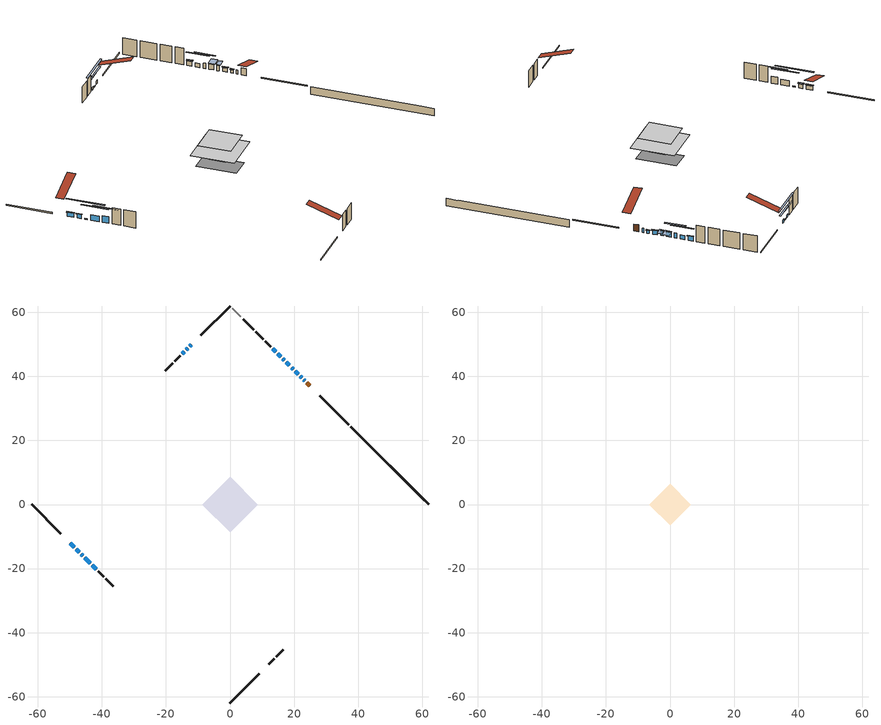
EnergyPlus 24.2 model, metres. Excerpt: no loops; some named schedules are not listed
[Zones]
conditioned space
 floor othersidecoefficients (Floor1 construction): -3.09,0 0,3.09 3.09,0 0,-3.09 z0.43
 floor adiabatic (AdiabaticFloorConstruction): -8.68,0 0,8.68 8.68,0 0,-8.68 z2.87
 floor foundation (Slab1 construction): -6.07,1.89 -1.89,6.07 6.07,-1.89 1.89,-6.07 z-1.86
 wall outside (RimJoist1 construction): 0,-61.96 9.1,-52.87 / -61.96,0 -52.87,-9.1 / 0,61.96 -9.1,52.87 / 37.04,24.92 27.94,34.02 z0.43:0.73
 wall outside (AdiabaticWallConstruction 1): 24.97,37 24,37.96 z0.43:2.46
 wall outside (AdiabaticWallConstruction): 23.34,38.62 23.05,38.92 z0.43:1.65; 22.39,39.57 21.92,40.04 z0.43:1.29; 21.27,40.7 20.33,41.63 / -49.89,-12.08 -48.61,-13.35 / -47.96,-14.01 -47.13,-14.83 / 15.88,46.09 14.94,47.02 z0.43:1.6; -12.07,49.89 -12.54,49.42 z0.43:1.4; -13.2,48.76 -13.7,48.26 / -46.47,-15.49 -45.97,-15.99 z0.43:0.69; 19.68,42.29 19.23,42.74 / 16.98,44.98 16.53,45.43 z0.43:1.96; 18.57,43.39 17.64,44.33 z0.43:1.95; -14.36,47.61 -14.88,47.08 z0.43:1.22; -45.31,-16.65 -43.63,-18.34 z0.43:2.11; -42.97,-18.99 -41.71,-20.25 z0.43:2.41; 14.28,47.68 13.31,48.65 z0.43:1.75
 wall outside (Wall1 construction): 12.08,-49.89 13.75,-48.22 / -41.06,-20.91 -39.39,-22.58 / -15.54,46.43 -17.21,44.76 / 12.66,49.31 10.99,50.98 z0.43:5.31
 wall outside (Wall2 construction): 14.4,-47.56 16.7,-45.26 / -38.73,-23.23 -36.43,-25.53 / -17.86,44.1 -20.16,41.8 / 10.33,51.63 8.03,53.93 z0.43:5.31
 wall foundation (FoundationWall1 construction): 37.7,24.27,-1.86 37.7,24.27,0.43 59.54,2.43,0.43 59.54,2.43,0.33 61.96,0,0.33 61.96,0,-1.86
 wall othersidecoefficients (Wall3 construction): 7.38,54.59 4.08,57.88 z0.43:5.31
 wall adiabatic (Wall4 construction): 3.43,58.54 0.66,61.31 z0.43:5.31
 window (WindowConstruction 13): 23.34,38.62 23.05,38.92 z0.43:1.65
 window (WindowConstruction 8): 22.39,39.57 21.92,40.04 z0.43:1.29
 window (WindowConstruction 9): 21.27,40.7 20.33,41.63 z0.43:1.6
 window (WindowConstruction 10): -49.89,-12.08 -48.61,-13.35 z0.43:1.6
 window (WindowConstruction 11): -47.95,-14.01 -47.13,-14.83 z0.43:1.6
 window (WindowConstruction 12): -12.08,49.89 -12.54,49.42 z0.43:1.4
 window (WindowConstruction 14): -13.2,48.76 -13.7,48.26 z0.43:0.68
 window (WindowConstruction 15): -46.47,-15.49 -45.97,-15.99 z0.43:0.68
 window (WindowConstruction): 19.68,42.29 19.23,42.74 z0.43:1.95
 window (WindowConstruction 1): 18.57,43.39 17.64,44.33 z0.43:1.95
 window (WindowConstruction 2): -14.36,47.6 -14.88,47.08 z0.43:1.22
 window (WindowConstruction 3): -45.31,-16.65 -43.63,-18.34 z0.43:2.11
 window (WindowConstruction 4): -42.97,-18.99 -41.71,-20.25 z0.43:2.41
 window (WindowConstruction 5): 16.98,44.98 16.53,45.43 z0.43:1.95
 window (WindowConstruction 6): 15.87,46.09 14.94,47.02 z0.43:1.6
 window (WindowConstruction 7): 14.28,47.68 13.31,48.65 z0.43:1.75
 door (Door): 24.96,37 24,37.96 z0.43:2.46
 ceiling adiabatic (AdiabaticFloorConstruction): 0,-8.68 8.68,0 0,8.68 -8.68,0 z2.87
attic - vented
 floor to conditioned space (Floor2 construction Reversed): -6.49,0 0,6.49 6.49,0 0,-6.49 z5.31
 roof outside (Roof1 construction): 11.42,-50.54,5.31 5.1,-44.23,8.29 3.44,-45.89,8.29 9.75,-52.21,5.31; -50.54,-11.42,5.31 -44.23,-5.1,8.29 -45.89,-3.44,8.29 -52.21,-9.75,5.31; -11.42,50.54,5.31 -5.1,44.23,8.29 -3.44,45.89,8.29 -9.75,52.21,5.31; 25.62,36.34,5.31 19.3,30.02,8.29 20.97,28.36,8.29 27.29,34.68,5.31
shading: 21.78,40.18 22.53,39.43 22.82,39.72 22.07,40.47 z1.49; 20.19,41.77 21.41,40.56 21.7,40.85 20.48,42.06 z1.8; -48.47,-13.49 -50.03,-11.93 -50.32,-12.22 -48.76,-13.78 z1.8; -46.99,-14.98 -48.1,-13.87 -48.39,-14.16 -47.28,-15.27 z1.8; -14.41,47.55 -10.21,51.75 -10.5,52.04 -14.7,47.84 z4.04; -17.29,44.67 -9.61,52.36 -9.9,52.65 -17.59,44.96 z5.76; -42.38,-19.58 -50.06,-11.9 -50.36,-12.19 -42.67,-19.88 z5.76; 19.06,42.91 19.85,42.12 21.35,43.62 20.56,44.41 z2.19; 17.47,44.5 18.74,43.22 20.47,44.95 19.19,46.22 z2.19; -16.75,45.22 -12.49,49.47 -12.78,49.76 -17.04,45.51 z3.86; -41.76,-20.2 -47.18,-14.78 -47.47,-15.07 -42.05,-20.49 z4.75; -39.85,-22.12 -44.84,-17.13 -45.13,-17.42 -40.14,-22.41 z5.05; 14.67,47.3 18.85,43.12 19.14,43.41 14.96,47.59 z4.59; 13.07,48.89 17.74,44.22 18.03,44.51 13.36,49.18 z4.24; 13.17,48.79 14.42,47.54 14.72,47.83 13.46,49.08 z1.95
[Building]
Building 1: Terrain=Suburbs
[Site:Location]
Toronto City Centre_ON: Latitude {deg}=43.63; Longitude {deg}=-79.39; Time Zone {hr}=-5; Elevation {m}=77; Keep Site Location Information=Yes
[Site:GroundTemperature:Shallow]
5.01852, 3.26908, 3.12898, 3.95918, 7.29196, 10.6092, 13.4851, 15.3069, 15.4617, 13.9799, 11.1774, 7.9619
[Site:WaterMainsTemperature]
Calculation Method=Schedule; Temperature Schedule=mains temperature schedule
[Material] Roughness=Rough; Thermal Absorptance=0.9
Name | Thickness {m} | Conductivity {W/m-K} | Density {kg/m3} | Specific Heat {J/kg-K} | Solar Absorptance | Visible Absorptance
asphalt or fiberglass shingles | 0.00635 | 0.162714 | 1121.4 | 1465.45 | 0.4 | 0.4
ceiling loosefill ins | 0.0846667 | 0.0480833 | 16.02 | 1046.75 | 0.7 | 0.7
ceiling stud and cavity | 0.1397 | 0.115316 | 65.682 | 1177.47 | 0.7 | 0.7
concrete 4.0 in. | 0.1016 | 1.803125 | 2242.8 | 837.4 | 0.7 | 0.7
concrete 8.0 in. | 0.2032 | 1.803125 | 2242.8 | 837.4 | 0.7 | 0.7
door material | 0.04445 | 0.053851 | 512.64 | 1214.23 | 0.7 | 0.7
exterior vertical ins | 0.00267518 | 0.029427 | 32.04 | 1214.23 | 0.7 | 0.7
floor covering | 0.0127 | 0.0433444 | 54.468 | 1339.84 | 0.6 | 0.6
floor rigid ins; wall rigid ins 2 | 0.512978 | 0.029427 | 32.04 | 1214.23 | 0.7 | 0.7
floor stud and cavity | 0.1397 | 0.980724 | 92.3553 | 1139.71 | 0.7 | 0.7
floor stud and cavity 1 | 0.1397 | 1.75129 | 37.0049 | 1207.88 | 0.7 | 0.7
furniture material conditioned space 1 | 0.1524 | 0.115458 | 640.8 | 1214.23 | 0.6 | 0.6
gypsum board | 0.0127 | 0.160291 | 801 | 837.4 | 0.6 | 0.6
gypsum board 1 | 0.0127 | 0.160291 | 801 | 837.4 | 0.7 | 0.7
osb sheathing 0.5 in. | 0.0127 | 0.115458 | 512.64 | 1214.23 | 0.7 | 0.7
osb sheathing 0.75 in. | 0.01905 | 0.115458 | 512.64 | 1214.23 | 0.7 | 0.7
osb sheathing 2.0 in. | 0.0508 | 0.115458 | 512.64 | 1214.23 | 0.7 | 0.7
rim joist rigid ins; wall rigid ins | 0.051816 | 0.029427 | 32.04 | 1214.23 | 0.7 | 0.7
rim joist stud and cavity | 0.0508 | 0.308293 | 125.044 | 1163.47 | 0.6 | 0.6
wall rigid ins 1 | 0.051816 | 0.029427 | 32.04 | 1214.23 | 0.4 | 0.4
wall stud and cavity | 0.1397 | 0.167736 | 139.0536 | 1170.24 | 0.7 | 0.7
wall stud and cavity 1 | 0.1397 | 0.156179 | 139.0536 | 1170.24 | 0.7 | 0.7
wall stud and cavity 2 | 0.1397 | 0.246746 | 139.0536 | 1170.24 | 0.7 | 0.7
wall stud and cavity 3 | 0.1397 | 0.132111 | 139.0536 | 1170.24 | 0.7 | 0.7
wall stud and cavity 4 | 0.0889 | 0.380278 | 52.3479 | 1209.89 | 0.7 | 0.7
wall stud and cavity 5 | 0.0889 | 0.391764 | 83.0341 | 1211.67 | 0.7 | 0.7
wood siding | 0.0254 | 0.102417 | 544.68 | 1172.36 | 0.4 | 0.4
wood siding 1; wood siding 2; wood siding 3 | 0.0254 | 0.102417 | 544.68 | 1172.36 | 0.7 | 0.7
[WindowMaterial:SimpleGlazingSystem]
Name | U-Factor {W/m2-K} | Solar Heat Gain Coefficient
WindowMaterial | 2.76916 | 0.63
WindowMaterial 1 | 2.78903 | 0.62
WindowMaterial 10 | 2.78279 | 0.56
WindowMaterial 11 | 2.77143 | 0.52
WindowMaterial 12 | 2.986628 | 0.6
WindowMaterial 13 | 3.05987 | 0.26
WindowMaterial 2 | 2.765186 | 0.46
WindowMaterial 3 | 2.7913 | 0.7
WindowMaterial 4 | 2.909975 | 0.6
WindowMaterial 5 | 2.76632 | 0.62
WindowMaterial 6 | 2.78847 | 0.62
WindowMaterial 7 | 2.76008 | 0.61
WindowMaterial 8 | 2.78619 | 0.6
WindowMaterial 9 | 2.78847 | 0.6
[Construction]
AdiabaticFloorConstruction: floor stud and cavity 1, floor rigid ins, osb sheathing 0.75 in., floor covering
AdiabaticWallConstruction: wood siding 2, wall rigid ins 2, wall stud and cavity 4, gypsum board
AdiabaticWallConstruction 1: wood siding 3, wall rigid ins 2, wall stud and cavity 4, gypsum board
Door: door material
Floor1 construction: floor stud and cavity, osb sheathing 0.75 in., floor covering
Floor2 construction Reversed: gypsum board, ceiling stud and cavity, ceiling loosefill ins
FoundationWall1 construction: concrete 8.0 in., gypsum board 1
furniture construction conditioned space 1: furniture material conditioned space 1
PartitionWallConstruction: gypsum board, wall stud and cavity 5, gypsum board
RimJoist1 construction: wood siding 1, rim joist rigid ins, osb sheathing 2.0 in., rim joist stud and cavity
Roof1 construction: asphalt or fiberglass shingles
Slab1 construction: concrete 4.0 in.
Wall1 construction: wood siding, wall rigid ins, osb sheathing 0.5 in., wall stud and cavity, gypsum board
Wall2 construction: wood siding, wall rigid ins, osb sheathing 0.5 in., wall stud and cavity 1, gypsum board
Wall3 construction: wall rigid ins 1, osb sheathing 0.5 in., wall stud and cavity 2, gypsum board
Wall4 construction: wall rigid ins 1, osb sheathing 0.5 in., wall stud and cavity 3, gypsum board
WindowConstruction; WindowConstruction 5: WindowMaterial
WindowConstruction 1: WindowMaterial 1
WindowConstruction 10: WindowMaterial 9
WindowConstruction 11: WindowMaterial 10
WindowConstruction 12: WindowMaterial 11
WindowConstruction 13: WindowMaterial 12
WindowConstruction 14; WindowConstruction 15: WindowMaterial 13
WindowConstruction 2: WindowMaterial 2
WindowConstruction 3: WindowMaterial 3
WindowConstruction 4: WindowMaterial 4
WindowConstruction 6: WindowMaterial 5
WindowConstruction 7: WindowMaterial 6
WindowConstruction 8: WindowMaterial 7
WindowConstruction 9: WindowMaterial 8
[Zone] Multiplier=1; Part of Total Floor Area=Yes
Name | Volume {m3}
attic - vented | 40.6991
conditioned space | 549.6
[Space]
Name | Zone | Volume {m3}
attic - vented 1 | attic - vented | 40.6991
conditioned space 1 | conditioned space | 549.6
[ZoneInfiltration:EffectiveLeakageArea]
infil attic - vented 1: Zone or Space=attic - vented 1; Schedule=Always On Discrete; Effective Air Leakage Area {cm2}=3544; Stack Coefficient=0.000207129; Wind Coefficient=9.72391e-06
[ZoneMixing]
whole house fan mix: Zone or Space=attic - vented; Schedule=Always On Continuous; Design Flow Rate Calculation Method=Flow/Zone; Design Flow Rate {m3/s}=0; Source Zone or Space=conditioned space
[SurfaceProperty:OtherSideCoefficients]
other non-freezing space: Combined Convective/Radiative Film Coefficient {W/m2-K}=8.35; Constant Temperature Coefficient=1; External Dry-Bulb Temperature Coefficient=0; Ground Temperature Coefficient=0; Wind Speed Coefficient=0; Zone Air Temperature Coefficient=0; Constant Temperature Schedule=other non-freezing space; Previous Other Side Temperature Coefficient=0
[SurfaceProperty:ExposedFoundationPerimeter]
Slab1: Exposed Perimeter Calculation Method=TotalExposedPerimeter; Total Exposed Perimeter {m}=34.317
[InternalMass] Zone or ZoneList=conditioned space; Space or SpaceList=conditioned space 1
Name | Construction | Surface Area {m2}
furniture mass conditioned space 1 | furniture construction conditioned space 1 | 94.4321
partition wall mass | PartitionWallConstruction | 236.08
[Lights]
interior lighting: Zone or ZoneList or Space or SpaceList=conditioned space 1; Schedule=interior lighting schedule; Design Level Calculation Method=LightingLevel; Lighting Level {W}=343.2; Return Air Fraction=0; Fraction Radiant=0.6; Fraction Visible=0.2; Fraction Replaceable=1
[People]
occupants: Zone or ZoneList or Space or SpaceList=conditioned space 1; Number of People Schedule=occupants schedule; Number of People Calculation Method=People; Number of People=3; Fraction Radiant=0.314171; Sensible Heat Fraction=0.56303; Activity Level Schedule=occupants activity schedule; Carbon Dioxide Generation Rate {m3/s-W}=0; Enable ASHRAE 55 Comfort Warnings=No; Mean Radiant Temperature Calculation Type=EnclosureAveraged
[ElectricEquipment] Zone or ZoneList or Space or SpaceList=conditioned space 1; Design Level Calculation Method=EquipmentLevel
Name | Schedule | Design Level {W} | Fraction Latent | Fraction Radiant | Fraction Lost
clothes dryer | clothes dryer schedule | 140.772 | 0.015 | 0.081 | 0.85
clothes washer | clothes washer schedule | 32.1985 | 0.03 | 0.162 | 0.7
cooking range | cooking range schedule | 208.969 | 0.08 | 0.432 | 0.2
dishwasher | dishwasher schedule | 66.8632 | 0.3 | 0.18 | 0.4
fridge | fridge schedule | 72.9452 | 0 | 0.6 | 0
mech vent bath fan 0 | mech vent bath fan 0 schedule | 50.2 | 0 | 0 | 1
mech vent bath fan 1 | mech vent bath fan 1 schedule | 50.2 | 0 | 0 | 1
mech vent bath fan 2 | mech vent bath fan 2 schedule | 50.2 | 0 | 0 | 1
mech vent house fan | mech vent house fan schedule | 0 | 0 | 0 | 1
mech vent house fan cfis | mech vent house fan cfis schedule | 0 | 0 | 0 | 0
mech vent range fan 0 | mech vent range fan 0 schedule | 57 | 0 | 0 | 1
misc plug loads | misc plug loads schedule | 494.7 | 0.045 | 0.513 | 0.1
whole house fan | Always On Discrete | 0 | 0 | 0 | 1
[OtherEquipment] Zone or ZoneList or Space or SpaceList=conditioned space 1; Design Level Calculation Method=EquipmentLevel
Name | Fuel Type | Schedule | Design Level {W} | Fraction Latent | Fraction Radiant | Fraction Lost
clothes dryer 1 | Electricity | clothes dryer schedule | 0 | 0.015 | 0.081 | 0.85
cooking range 1 | Electricity | cooking range schedule | 0 | 0.08 | 0.432 | 0.2
general water use latent | None | general water use schedule | 59.3978 | 1 | 0 | 0
general water use sensible | None | general water use schedule | -58.539 | 0 | 0.6 | 0
mech vent house fan latent load | None | Always On Discrete | 0 | 1 | 0 | 0
mech vent house fan sensible load | None | Always On Discrete | 0 | 0 | 0 | 0
water heater energy adjustment1 | NaturalGas | Always On Discrete | 0.01 | 0 | 0 | 1
[ZoneInfiltration:DesignFlowRate] Zone or ZoneList or Space or SpaceList=conditioned space 1; Schedule=Always On Discrete; Design Flow Rate Calculation Method=Flow/Zone; Design Flow Rate {m3/s}=0
infil flow; natural vent flow; whole house fan flow
[Foundation:Kiva]
Foundation Kiva 1: Initial Indoor Air Temperature {C}=18; Wall Height Above Grade {m}=0.429981; Wall Depth Below Slab {m}=0.2032; Custom Block Material Name 1=exterior vertical ins; Custom Block Depth 1 {m}=2.28999; Custom Block X Position 1 {m}=0.2159; Custom Block Z Position 1 {m}=0
[Foundation:Kiva:Settings]
Soil Conductivity {W/m-K}=0.849921; Soil Density {kg/m3}=1842.3; Soil Specific Heat {J/kg-K}=418.7; Ground Solar Absorptivity=0.9; Ground Thermal Absorptivity=0.9; Ground Surface Roughness {m}=0.03; Far-Field Width {m}=40; Deep-Ground Boundary Condition=ZeroFlux; Deep-Ground Depth {m}=40; Minimum Cell Dimension {m}=0.2; Maximum Cell Growth Coefficient=3; Simulation Timestep=Timestep
[Exterior:Lights]
exterior lighting: Schedule=exterior lighting schedule; Design Level {W}=75.6
[Schedule:Constant]
Name | Hourly Value
Always On Continuous; mech vent house fan schedule; mech vent house fan cfis schedule; Always On Discrete | 1
other non-freezing space; fridge schedule | 0
occupants activity schedule | 117.228
[Schedule:Week:Daily]
interior lighting schedule Week Rule - Jan1-Jan27: interior lighting schedule day, interior lighting schedule day, interior lighting schedule day, interior lighting schedule day, interior lighting schedule day, interior lighting schedule day, interior lighting schedule day, interior lighting schedule default day, interior lighting schedule default day, interior lighting schedule default day, interior lighting schedule default day, interior lighting schedule default day
interior lighting schedule Week Rule - Jan28-Feb3: interior lighting schedule day, interior lighting schedule day, interior lighting schedule day, interior lighting schedule day, interior lighting schedule day 1, interior lighting schedule day 1, interior lighting schedule day 1, interior lighting schedule default day, interior lighting schedule default day, interior lighting schedule default day, interior lighting schedule default day, interior lighting schedule default day
interior lighting schedule Week Rule - Feb4-Feb24: interior lighting schedule day 1, interior lighting schedule day 1, interior lighting schedule day 1, interior lighting schedule day 1, interior lighting schedule day 1, interior lighting schedule day 1, interior lighting schedule day 1, interior lighting schedule default day, interior lighting schedule default day, interior lighting schedule default day, interior lighting schedule default day, interior lighting schedule default day
interior lighting schedule Week Rule - Feb25-Mar3: interior lighting schedule day 1, interior lighting schedule day 1, interior lighting schedule day 1, interior lighting schedule day 1, interior lighting schedule day 2, interior lighting schedule day 2, interior lighting schedule day 2, interior lighting schedule default day, interior lighting schedule default day, interior lighting schedule default day, interior lighting schedule default day, interior lighting schedule default day
interior lighting schedule Week Rule - Mar4-Mar31: interior lighting schedule day 2, interior lighting schedule day 2, interior lighting schedule day 2, interior lighting schedule day 2, interior lighting schedule day 2, interior lighting schedule day 2, interior lighting schedule day 2, interior lighting schedule default day, interior lighting schedule default day, interior lighting schedule default day, interior lighting schedule default day, interior lighting schedule default day
interior lighting schedule Week Rule - Apr1-Apr28: interior lighting schedule day 3, interior lighting schedule day 3, interior lighting schedule day 3, interior lighting schedule day 3, interior lighting schedule day 3, interior lighting schedule day 3, interior lighting schedule day 3, interior lighting schedule default day, interior lighting schedule default day, interior lighting schedule default day, interior lighting schedule default day, interior lighting schedule default day
interior lighting schedule Week Rule - Apr29-May5: interior lighting schedule day 3, interior lighting schedule day 3, interior lighting schedule day 4, interior lighting schedule day 4, interior lighting schedule day 4, interior lighting schedule day 4, interior lighting schedule day 4, interior lighting schedule default day, interior lighting schedule default day, interior lighting schedule default day, interior lighting schedule default day, interior lighting schedule default day
interior lighting schedule Week Rule - May6-May26: interior lighting schedule day 4, interior lighting schedule day 4, interior lighting schedule day 4, interior lighting schedule day 4, interior lighting schedule day 4, interior lighting schedule day 4, interior lighting schedule day 4, interior lighting schedule default day, interior lighting schedule default day, interior lighting schedule default day, interior lighting schedule default day, interior lighting schedule default day
interior lighting schedule Week Rule - May27-Jun2: interior lighting schedule day 4, interior lighting schedule day 4, interior lighting schedule day 4, interior lighting schedule day 4, interior lighting schedule day 4, interior lighting schedule day 5, interior lighting schedule day 5, interior lighting schedule default day, interior lighting schedule default day, interior lighting schedule default day, interior lighting schedule default day, interior lighting schedule default day
interior lighting schedule Week Rule - Jun3-Jun30: interior lighting schedule day 5, interior lighting schedule day 5, interior lighting schedule day 5, interior lighting schedule day 5, interior lighting schedule day 5, interior lighting schedule day 5, interior lighting schedule day 5, interior lighting schedule default day, interior lighting schedule default day, interior lighting schedule default day, interior lighting schedule default day, interior lighting schedule default day
interior lighting schedule Week Rule - Jul1-Jul28: interior lighting schedule day 6, interior lighting schedule day 6, interior lighting schedule day 6, interior lighting schedule day 6, interior lighting schedule day 6, interior lighting schedule day 6, interior lighting schedule day 6, interior lighting schedule default day, interior lighting schedule default day, interior lighting schedule default day, interior lighting schedule default day, interior lighting schedule default day
interior lighting schedule Week Rule - Jul29-Aug4: interior lighting schedule day 6, interior lighting schedule day 6, interior lighting schedule day 6, interior lighting schedule day 7, interior lighting schedule day 7, interior lighting schedule day 7, interior lighting schedule day 7, interior lighting schedule default day, interior lighting schedule default day, interior lighting schedule default day, interior lighting schedule default day, interior lighting schedule default day
interior lighting schedule Week Rule - Aug5-Aug25: interior lighting schedule day 7, interior lighting schedule day 7, interior lighting schedule day 7, interior lighting schedule day 7, interior lighting schedule day 7, interior lighting schedule day 7, interior lighting schedule day 7, interior lighting schedule default day, interior lighting schedule default day, interior lighting schedule default day, interior lighting schedule default day, interior lighting schedule default day
interior lighting schedule Week Rule - Aug26-Sep1: interior lighting schedule day 7, interior lighting schedule day 7, interior lighting schedule day 7, interior lighting schedule day 7, interior lighting schedule day 7, interior lighting schedule day 7, interior lighting schedule day 8, interior lighting schedule default day, interior lighting schedule default day, interior lighting schedule default day, interior lighting schedule default day, interior lighting schedule default day
interior lighting schedule Week Rule - Sep2-Sep29: interior lighting schedule day 8, interior lighting schedule day 8, interior lighting schedule day 8, interior lighting schedule day 8, interior lighting schedule day 8, interior lighting schedule day 8, interior lighting schedule day 8, interior lighting schedule default day, interior lighting schedule default day, interior lighting schedule default day, interior lighting schedule default day, interior lighting schedule default day
interior lighting schedule Week Rule - Sep30-Oct6: interior lighting schedule day 8, interior lighting schedule day 9, interior lighting schedule day 9, interior lighting schedule day 9, interior lighting schedule day 9, interior lighting schedule day 9, interior lighting schedule day 9, interior lighting schedule default day, interior lighting schedule default day, interior lighting schedule default day, interior lighting schedule default day, interior lighting schedule default day
interior lighting schedule Week Rule - Oct7-Oct27: interior lighting schedule day 9, interior lighting schedule day 9, interior lighting schedule day 9, interior lighting schedule day 9, interior lighting schedule day 9, interior lighting schedule day 9, interior lighting schedule day 9, interior lighting schedule default day, interior lighting schedule default day, interior lighting schedule default day, interior lighting schedule default day, interior lighting schedule default day
interior lighting schedule Week Rule - Oct28-Nov3: interior lighting schedule day 9, interior lighting schedule day 9, interior lighting schedule day 9, interior lighting schedule day 9, interior lighting schedule day 10, interior lighting schedule day 10, interior lighting schedule day 10, interior lighting schedule default day, interior lighting schedule default day, interior lighting schedule default day, interior lighting schedule default day, interior lighting schedule default day
interior lighting schedule Week Rule - Nov4-Nov24: interior lighting schedule day 10, interior lighting schedule day 10, interior lighting schedule day 10, interior lighting schedule day 10, interior lighting schedule day 10, interior lighting schedule day 10, interior lighting schedule day 10, interior lighting schedule default day, interior lighting schedule default day, interior lighting schedule default day, interior lighting schedule default day, interior lighting schedule default day
interior lighting schedule Week Rule - Nov25-Dec1: interior lighting schedule day 10, interior lighting schedule day 10, interior lighting schedule day 10, interior lighting schedule day 10, interior lighting schedule day 10, interior lighting schedule day 10, interior lighting schedule day 11, interior lighting schedule default day, interior lighting schedule default day, interior lighting schedule default day, interior lighting schedule default day, interior lighting schedule default day
interior lighting schedule Week Rule - Dec2-Dec31: interior lighting schedule day 11, interior lighting schedule day 11, interior lighting schedule day 11, interior lighting schedule day 11, interior lighting schedule day 11, interior lighting schedule day 11, interior lighting schedule day 11, interior lighting schedule default day, interior lighting schedule default day, interior lighting schedule default day, interior lighting schedule default day, interior lighting schedule default day
occupants schedule Week Rule - Jan1-Dec31: occupants schedule day, occupants schedule day, occupants schedule day, occupants schedule day, occupants schedule day, occupants schedule day, occupants schedule day, occupants schedule default day, occupants schedule default day, occupants schedule default day, occupants schedule default day, occupants schedule default day
clothes dryer schedule Week Rule - Jan1-Dec31: clothes dryer schedule day, clothes dryer schedule day, clothes dryer schedule day, clothes dryer schedule day, clothes dryer schedule day, clothes dryer schedule day, clothes dryer schedule day, clothes dryer schedule default day, clothes dryer schedule default day, clothes dryer schedule default day, clothes dryer schedule default day, clothes dryer schedule default day
clothes washer schedule Week Rule - Jan1-Dec31: clothes washer schedule day, clothes washer schedule day, clothes washer schedule day, clothes washer schedule day, clothes washer schedule day, clothes washer schedule day, clothes washer schedule day, clothes washer schedule default day, clothes washer schedule default day, clothes washer schedule default day, clothes washer schedule default day, clothes washer schedule default day
cooking range schedule Week Rule - Jan1-Dec31: cooking range schedule day, cooking range schedule day, cooking range schedule day, cooking range schedule day, cooking range schedule day, cooking range schedule day, cooking range schedule day, cooking range schedule default day, cooking range schedule default day, cooking range schedule default day, cooking range schedule default day, cooking range schedule default day
dishwasher schedule Week Rule - Jan1-Dec31: dishwasher schedule day, dishwasher schedule day, dishwasher schedule day, dishwasher schedule day, dishwasher schedule day, dishwasher schedule day, dishwasher schedule day, dishwasher schedule default day, dishwasher schedule default day, dishwasher schedule default day, dishwasher schedule default day, dishwasher schedule default day
mech vent bath fan 0 schedule Week Rule - Jan1-Dec31: mech vent bath fan 0 schedule day, mech vent bath fan 0 schedule day, mech vent bath fan 0 schedule day, mech vent bath fan 0 schedule day, mech vent bath fan 0 schedule day, mech vent bath fan 0 schedule day, mech vent bath fan 0 schedule day, mech vent bath fan 0 schedule default day, mech vent bath fan 0 schedule default day, mech vent bath fan 0 schedule default day, mech vent bath fan 0 schedule default day, mech vent bath fan 0 schedule default day
mech vent bath fan 1 schedule Week Rule - Jan1-Dec31: mech vent bath fan 1 schedule day, mech vent bath fan 1 schedule day, mech vent bath fan 1 schedule day, mech vent bath fan 1 schedule day, mech vent bath fan 1 schedule day, mech vent bath fan 1 schedule day, mech vent bath fan 1 schedule day, mech vent bath fan 1 schedule default day, mech vent bath fan 1 schedule default day, mech vent bath fan 1 schedule default day, mech vent bath fan 1 schedule default day, mech vent bath fan 1 schedule default day
mech vent bath fan 2 schedule Week Rule - Jan1-Dec31: mech vent bath fan 2 schedule day, mech vent bath fan 2 schedule day, mech vent bath fan 2 schedule day, mech vent bath fan 2 schedule day, mech vent bath fan 2 schedule day, mech vent bath fan 2 schedule day, mech vent bath fan 2 schedule day, mech vent bath fan 2 schedule default day, mech vent bath fan 2 schedule default day, mech vent bath fan 2 schedule default day, mech vent bath fan 2 schedule default day, mech vent bath fan 2 schedule default day
mech vent range fan 0 schedule Week Rule - Jan1-Dec31: mech vent range fan 0 schedule day, mech vent range fan 0 schedule day, mech vent range fan 0 schedule day, mech vent range fan 0 schedule day, mech vent range fan 0 schedule day, mech vent range fan 0 schedule day, mech vent range fan 0 schedule day, mech vent range fan 0 schedule default day, mech vent range fan 0 schedule default day, mech vent range fan 0 schedule default day, mech vent range fan 0 schedule default day, mech vent range fan 0 schedule default day
misc plug loads schedule Week Rule - Jan1-Dec31: misc plug loads schedule day, misc plug loads schedule day, misc plug loads schedule day, misc plug loads schedule day, misc plug loads schedule day, misc plug loads schedule day, misc plug loads schedule day, misc plug loads schedule default day, misc plug loads schedule default day, misc plug loads schedule default day, misc plug loads schedule default day, misc plug loads schedule default day
general water use schedule Week Rule - Jan1-Dec31: general water use schedule day, general water use schedule day, general water use schedule day, general water use schedule day, general water use schedule day, general water use schedule day, general water use schedule day, general water use schedule default day, general water use schedule default day, general water use schedule default day, general water use schedule default day, general water use schedule default day
exterior lighting schedule Week Rule - Jan1-Jan27: exterior lighting schedule day, exterior lighting schedule day, exterior lighting schedule day, exterior lighting schedule day, exterior lighting schedule day, exterior lighting schedule day, exterior lighting schedule day, exterior lighting schedule default day, exterior lighting schedule default day, exterior lighting schedule default day, exterior lighting schedule default day, exterior lighting schedule default day
exterior lighting schedule Week Rule - Jan28-Feb3: exterior lighting schedule day, exterior lighting schedule day, exterior lighting schedule day, exterior lighting schedule day, exterior lighting schedule day 1, exterior lighting schedule day 1, exterior lighting schedule day 1, exterior lighting schedule default day, exterior lighting schedule default day, exterior lighting schedule default day, exterior lighting schedule default day, exterior lighting schedule default day
exterior lighting schedule Week Rule - Feb4-Feb24: exterior lighting schedule day 1, exterior lighting schedule day 1, exterior lighting schedule day 1, exterior lighting schedule day 1, exterior lighting schedule day 1, exterior lighting schedule day 1, exterior lighting schedule day 1, exterior lighting schedule default day, exterior lighting schedule default day, exterior lighting schedule default day, exterior lighting schedule default day, exterior lighting schedule default day
exterior lighting schedule Week Rule - Feb25-Mar3: exterior lighting schedule day 1, exterior lighting schedule day 1, exterior lighting schedule day 1, exterior lighting schedule day 1, exterior lighting schedule day 2, exterior lighting schedule day 2, exterior lighting schedule day 2, exterior lighting schedule default day, exterior lighting schedule default day, exterior lighting schedule default day, exterior lighting schedule default day, exterior lighting schedule default day
exterior lighting schedule Week Rule - Mar4-Mar31: exterior lighting schedule day 2, exterior lighting schedule day 2, exterior lighting schedule day 2, exterior lighting schedule day 2, exterior lighting schedule day 2, exterior lighting schedule day 2, exterior lighting schedule day 2, exterior lighting schedule default day, exterior lighting schedule default day, exterior lighting schedule default day, exterior lighting schedule default day, exterior lighting schedule default day
exterior lighting schedule Week Rule - Apr1-Apr28: exterior lighting schedule day 3, exterior lighting schedule day 3, exterior lighting schedule day 3, exterior lighting schedule day 3, exterior lighting schedule day 3, exterior lighting schedule day 3, exterior lighting schedule day 3, exterior lighting schedule default day, exterior lighting schedule default day, exterior lighting schedule default day, exterior lighting schedule default day, exterior lighting schedule default day
exterior lighting schedule Week Rule - Apr29-May5: exterior lighting schedule day 3, exterior lighting schedule day 3, exterior lighting schedule day 4, exterior lighting schedule day 4, exterior lighting schedule day 4, exterior lighting schedule day 4, exterior lighting schedule day 4, exterior lighting schedule default day, exterior lighting schedule default day, exterior lighting schedule default day, exterior lighting schedule default day, exterior lighting schedule default day
exterior lighting schedule Week Rule - May6-May26: exterior lighting schedule day 4, exterior lighting schedule day 4, exterior lighting schedule day 4, exterior lighting schedule day 4, exterior lighting schedule day 4, exterior lighting schedule day 4, exterior lighting schedule day 4, exterior lighting schedule default day, exterior lighting schedule default day, exterior lighting schedule default day, exterior lighting schedule default day, exterior lighting schedule default day
[Schedule:Year]
interior lighting schedule: interior lighting schedule Week Rule - Jan1-Jan27, 1, 1, 1, 27, interior lighting schedule Week Rule - Jan28-Feb3, 1, 28, 2, 3, interior lighting schedule Week Rule - Feb4-Feb24, 2, 4, 2, 24, interior lighting schedule Week Rule - Feb25-Mar3, 2, 25, 3, 3, interior lighting schedule Week Rule - Mar4-Mar31, 3, 4, 3, 31, interior lighting schedule Week Rule - Apr1-Apr28, 4, 1, 4, 28, interior lighting schedule Week Rule - Apr29-May5, 4, 29, 5, 5, interior lighting schedule Week Rule - May6-May26, 5, 6, 5, 26, interior lighting schedule Week Rule - May27-Jun2, 5, 27, 6, 2, interior lighting schedule Week Rule - Jun3-Jun30, 6, 3, 6, 30, interior lighting schedule Week Rule - Jul1-Jul28, 7, 1, 7, 28, interior lighting schedule Week Rule - Jul29-Aug4, 7, 29, 8, 4, interior lighting schedule Week Rule - Aug5-Aug25, 8, 5, 8, 25, interior lighting schedule Week Rule - Aug26-Sep1, 8, 26, 9, 1, interior lighting schedule Week Rule - Sep2-Sep29, 9, 2, 9, 29, interior lighting schedule Week Rule - Sep30-Oct6, 9, 30, 10, 6, interior lighting schedule Week Rule - Oct7-Oct27, 10, 7, 10, 27, interior lighting schedule Week Rule - Oct28-Nov3, 10, 28, 11, 3, interior lighting schedule Week Rule - Nov4-Nov24, 11, 4, 11, 24, interior lighting schedule Week Rule - Nov25-Dec1, 11, 25, 12, 1, interior lighting schedule Week Rule - Dec2-Dec31, 12, 2, 12, 31
occupants schedule: occupants schedule Week Rule - Jan1-Dec31, 1, 1, 12, 31
clothes dryer schedule: clothes dryer schedule Week Rule - Jan1-Dec31, 1, 1, 12, 31
clothes washer schedule: clothes washer schedule Week Rule - Jan1-Dec31, 1, 1, 12, 31
cooking range schedule: cooking range schedule Week Rule - Jan1-Dec31, 1, 1, 12, 31
dishwasher schedule: dishwasher schedule Week Rule - Jan1-Dec31, 1, 1, 12, 31
mech vent bath fan 0 schedule: mech vent bath fan 0 schedule Week Rule - Jan1-Dec31, 1, 1, 12, 31
mech vent bath fan 1 schedule: mech vent bath fan 1 schedule Week Rule - Jan1-Dec31, 1, 1, 12, 31
mech vent bath fan 2 schedule: mech vent bath fan 2 schedule Week Rule - Jan1-Dec31, 1, 1, 12, 31
mech vent range fan 0 schedule: mech vent range fan 0 schedule Week Rule - Jan1-Dec31, 1, 1, 12, 31
misc plug loads schedule: misc plug loads schedule Week Rule - Jan1-Dec31, 1, 1, 12, 31
general water use schedule: general water use schedule Week Rule - Jan1-Dec31, 1, 1, 12, 31
exterior lighting schedule: exterior lighting schedule Week Rule - Jan1-Jan27, 1, 1, 1, 27, exterior lighting schedule Week Rule - Jan28-Feb3, 1, 28, 2, 3, exterior lighting schedule Week Rule - Feb4-Feb24, 2, 4, 2, 24, exterior lighting schedule Week Rule - Feb25-Mar3, 2, 25, 3, 3, exterior lighting schedule Week Rule - Mar4-Mar31, 3, 4, 3, 31, exterior lighting schedule Week Rule - Apr1-Apr28, 4, 1, 4, 28, exterior lighting schedule Week Rule - Apr29-May5, 4, 29, 5, 5, exterior lighting schedule Week Rule - May6-May26, 5, 6, 5, 26, exterior lighting schedule Week Rule - May27-Jun2, 5, 27, 6, 2, exterior lighting schedule Week Rule - Jun3-Jun30, 6, 3, 6, 30, exterior lighting schedule Week Rule - Jul1-Jul28, 7, 1, 7, 28, exterior lighting schedule Week Rule - Jul29-Aug4, 7, 29, 8, 4, exterior lighting schedule Week Rule - Aug5-Aug25, 8, 5, 8, 25, exterior lighting schedule Week Rule - Aug26-Sep1, 8, 26, 9, 1, exterior lighting schedule Week Rule - Sep2-Sep29, 9, 2, 9, 29, exterior lighting schedule Week Rule - Sep30-Oct6, 9, 30, 10, 6, exterior lighting schedule Week Rule - Oct7-Oct27, 10, 7, 10, 27, exterior lighting schedule Week Rule - Oct28-Nov3, 10, 28, 11, 3, exterior lighting schedule Week Rule - Nov4-Nov24, 11, 4, 11, 24, exterior lighting schedule Week Rule - Nov25-Dec1, 11, 25, 12, 1, exterior lighting schedule Week Rule - Dec2-Dec31, 12, 2, 12, 31
[Schedule:Compact]
mains temperature schedule: Through: 01/01, For: AllDays, Until: 24:00, 8.80333, Through: 01/02, For: AllDays, Until: 24:00, 8.74333, Through: 01/03, For: AllDays, Until: 24:00, 8.68389, Through: 01/04, For: AllDays, Until: 24:00, 8.62611, Through: 01/05, For: AllDays, Until: 24:00, 8.56944, Through: 01/06, For: AllDays, Until: 24:00, 8.51389, Through: 01/07, For: AllDays, Until: 24:00, 8.45944, Through: 01/08, For: AllDays, Until: 24:00, 8.40611, Through: 01/09, For: AllDays, Until: 24:00, 8.35389, Through: 01/10, For: AllDays, Until: 24:00, 8.30278, Through: 01/11, For: AllDays, Until: 24:00, 8.25333, Through: 01/12, For: AllDays, Until: 24:00, 8.205, Through: 01/13, For: AllDays, Until: 24:00, 8.15778, Through: 01/14, For: AllDays, Until: 24:00, 8.11222, Through: 01/15, For: AllDays, Until: 24:00, 8.06778, Through: 01/16, For: AllDays, Until: 24:00, 8.02444, Through: 01/17, For: AllDays, Until: 24:00, 7.98222, Through: 01/18, For: AllDays, Until: 24:00, 7.94167, Through: 01/19, For: AllDays, Until: 24:00, 7.90222, Through: 01/20, For: AllDays, Until: 24:00, 7.86444, Through: 01/21, For: AllDays, Until: 24:00, 7.82778, Through: 01/22, For: AllDays, Until: 24:00, 7.79278, Through: 01/23, For: AllDays, Until: 24:00, 7.75889, Through: 01/24, For: AllDays, Until: 24:00, 7.72667, Through: 01/25, For: AllDays, Until: 24:00, 7.69556, Through: 01/26, For: AllDays, Until: 24:00, 7.66611, Through: 01/27, For: AllDays, Until: 24:00, 7.63778, Through: 01/28, For: AllDays, Until: 24:00, 7.61111, Through: 01/29, For: AllDays, Until: 24:00, 7.58556, Through: 01/30, For: AllDays, Until: 24:00, 7.56167, Through: 01/31, For: AllDays, Until: 24:00, 7.53944, Through: 02/01, For: AllDays, Until: 24:00, 7.51833, Through: 02/02, For: AllDays, Until: 24:00, 7.49889, Through: 02/03, For: AllDays, Until: 24:00, 7.48111, Through: 02/04, For: AllDays, Until: 24:00, 7.46444, Through: 02/05, For: AllDays, Until: 24:00, 7.44944, Through: 02/06, For: AllDays, Until: 24:00, 7.43556, Through: 02/07, For: AllDays, Until: 24:00, 7.42333, Through: 02/08, For: AllDays, Until: 24:00, 7.41278, Through: 02/09, For: AllDays, Until: 24:00, 7.40389, Through: 02/10, For: AllDays, Until: 24:00, 7.39611, Through: 02/11, For: AllDays, Until: 24:00, 7.39, Through: 02/12, For: AllDays, Until: 24:00, 7.38556, Through: 02/13, For: AllDays, Until: 24:00, 7.38222, Through: 02/14, For: AllDays, Until: 24:00, 7.38056, Through: 02/15, For: AllDays, Until: 24:00, 7.38056, Through: 02/16, For: AllDays, Until: 24:00, 7.38222, Through: 02/17, For: AllDays, Until: 24:00, 7.385, Through: 02/18, For: AllDays, Until: 24:00, 7.38944, Through: 02/19, For: AllDays, Until: 24:00, 7.395, Through: 02/20, For: AllDays, Until: 24:00, 7.40278, Through: 02/21, For: AllDays, Until: 24:00, 7.41167, Through: 02/22, For: AllDays, Until: 24:00, 7.42222, Through: 02/23, For: AllDays, Until: 24:00, 7.43389, Through: 02/24, For: AllDays, Until: 24:00, 7.44722, Through: 02/25, For: AllDays, Until: 24:00, 7.46222, Through: 02/26, For: AllDays, Until: 24:00, 7.47833, Through: 02/27, For: AllDays, Until: 24:00, 7.49611, Through: 02/28, For: AllDays, Until: 24:00, 7.51556, Through: 03/01, For: AllDays, Until: 24:00, 7.53667, Through: 03/02, For: AllDays, Until: 24:00, 7.55889, Through: 03/03, For: AllDays, Until: 24:00, 7.58222, Through: 03/04, For: AllDays, Until: 24:00, 7.60722, Through: 03/05, For: AllDays, Until: 24:00, 7.63389, Through: 03/06, For: AllDays, Until: 24:00, 7.66222, Through: 03/07, For: AllDays, Until: 24:00, 7.69111, Through: 03/08, For: AllDays, Until: 24:00, 7.72222, Through: 03/09, For: AllDays, Until: 24:00, 7.75444, Through: 03/10, For: AllDays, Until: 24:00, 7.78778, Through: 03/11, For: AllDays, Until: 24:00, 7.82278, Through: 03/12, For: AllDays, Until: 24:00, 7.85944, Through: 03/13, For: AllDays, Until: 24:00, 7.89722, Through: 03/14, For: AllDays, Until: 24:00, 7.93611, Through: 03/15, For: AllDays, Until: 24:00, 7.97667, Through: 03/16, For: AllDays, Until: 24:00, 8.01833, Through: 03/17, For: AllDays, Until: 24:00, 8.06167, Through: 03/18, For: AllDays, Until: 24:00, 8.10611, Through: 03/19, For: AllDays, Until: 24:00, 8.15167, Through: 03/20, For: AllDays, Until: 24:00, 8.19833, Through: 03/21, For: AllDays, Until: 24:00, 8.24667, Through: 03/22, For: AllDays, Until: 24:00, 8.29611, Through: 03/23, For: AllDays, Until: 24:00, 8.34667, Through: 03/24, For: AllDays, Until: 24:00, 8.39889, Through: 03/25, For: AllDays, Until: 24:00, 8.45167, Through: 03/26, For: AllDays, Until: 24:00, 8.50611, Through: 03/27, For: AllDays, Until: 24:00, 8.56167, Through: 03/28, For: AllDays, Until: 24:00, 8.61833, Through: 03/29, For: AllDays, Until: 24:00, 8.67611, Through: 03/30, For: AllDays, Until: 24:00, 8.735, Through: 03/31, For: AllDays, Until: 24:00, 8.795, Through: 04/01, For: AllDays, Until: 24:00, 8.85611, Through: 04/02, For: AllDays, Until: 24:00, 8.91833, Through: 04/03, For: AllDays, Until: 24:00, 8.98167, Through: 04/04, For: AllDays, Until: 24:00, 9.04556, Through: 04/05, For: AllDays, Until: 24:00, 9.11111, Through: 04/06, For: AllDays, Until: 24:00, 9.17722, Through: 04/07, For: AllDays, Until: 24:00, 9.24444, Through: 04/08, For: AllDays, Until: 24:00, 9.31222, Through: 04/09, For: AllDays, Until: 24:00, 9.38167, Through: 04/10, For: AllDays, Until: 24:00, 9.45167, Through: 04/11, For: AllDays, Until: 24:00, 9.52222, Through: 04/12, For: AllDays, Until: 24:00, 9.59444, Through: 04/13, For: AllDays, Until: 24:00, 9.66667, Through: 04/14, For: AllDays, Until: 24:00, 9.74, Through: 04/15, For: AllDays, Until: 24:00, 9.81444, Through: 04/16, For: AllDays, Until: 24:00, 9.88944, Through: 04/17, For: AllDays, Until: 24:00, 9.96556, Through: 04/18, For: AllDays, Until: 24:00, 10.0417, Through: 04/19, For: AllDays, Until: 24:00, 10.1189, Through: 04/20, For: AllDays, Until: 24:00, 10.1972, Through: 04/21, For: AllDays, Until: 24:00, 10.2756, Through: 04/22, For: AllDays, Until: 24:00, 10.355, Through: 04/23, For: AllDays, Until: 24:00, 10.435, Through: 04/24, For: AllDays, Until: 24:00, 10.515, Through: 04/25, For: AllDays, Until: 24:00, 10.5961, Through: 04/26, For: AllDays, Until: 24:00, 10.6778, Through: 04/27, For: AllDays, Until: 24:00, 10.76, Through: 04/28, For: AllDays, Until: 24:00, 10.8428, Through: 04/29, For: AllDays, Until: 24:00, 10.9261, Through: 04/30, For: AllDays, Until: 24:00, 11.0094, Through: 05/01, For: AllDays, Until: 24:00, 11.0933, Through: 05/02, For: AllDays, Until: 24:00, 11.1778, Through: 05/03, For: AllDays, Until: 24:00, 11.2628, Through: 05/04, For: AllDays, Until: 24:00, 11.3478, Through: 05/05, For: AllDays, Until: 24:00, 11.4333, Through: 05/06, For: AllDays, Until: 24:00, 11.5189, Through: 05/07, For: AllDays, Until: 24:00, 11.605, Through: 05/08, For: AllDays, Until: 24:00, 11.6917, Through: 05/09, For: AllDays, Until: 24:00, 11.7778, Through: 05/10, For: AllDays, Until: 24:00, 11.865, Through: 05/11, For: AllDays, Until: 24:00, 11.9517, Through: 05/12, For: AllDays, Until: 24:00, 12.0389, Through: 05/13, For: AllDays, Until: 24:00, 12.1261, Through: 05/14, For: AllDays, Until: 24:00, 12.2133, Through: 05/15, For: AllDays, Until: 24:00, 12.3006, Through: 05/16, For: AllDays, Until: 24:00, 12.3883, Through: 05/17, For: AllDays, Until: 24:00, 12.4756, Through: 05/18, For: AllDays, Until: 24:00, 12.5628, Through: 05/19, For: AllDays, Until: 24:00, 12.6506, Through: 05/20, For: AllDays, Until: 24:00, 12.7378, Through: 05/21, For: AllDays, Until: 24:00, 12.825, Through: 05/22, For: AllDays, Until: 24:00, 12.9122, Through: 05/23, For: AllDays, Until: 24:00, 12.9994, Through: 05/24, For: AllDays, Until: 24:00, 13.0861, Through: 05/25, For: AllDays, Until: 24:00, 13.1728, Through: 05/26, For: AllDays, Until: 24:00, 13.2594, Through: 05/27, For: AllDays, Until: 24:00, 13.3456, Through: 05/28, For: AllDays, Until: 24:00, 13.4317, Through: 05/29, For: AllDays, Until: 24:00, 13.5172, Through: 05/30, For: AllDays, Until: 24:00, 13.6028, Through: 05/31, For: AllDays, Until: 24:00, 13.6878, Through: 06/01, For: AllDays, Until: 24:00, 13.7722, Through: 06/02, For: AllDays, Until: 24:00, 13.8567, Through: 06/03, For: AllDays, Until: 24:00, 13.9406, Through: 06/04, For: AllDays, Until: 24:00, 14.0239, Through: 06/05, For: AllDays, Until: 24:00, 14.1067, Through: 06/06, For: AllDays, Until: 24:00, 14.1894, Through: 06/07, For: AllDays, Until: 24:00, 14.2711, Through: 06/08, For: AllDays, Until: 24:00, 14.3528, Through: 06/09, For: AllDays, Until: 24:00, 14.4339, Through: 06/10, For: AllDays, Until: 24:00, 14.5139, Through: 06/11, For: AllDays, Until: 24:00, 14.5939, Through: 06/12, For: AllDays, Until: 24:00, 14.6728, Through: 06/13, For: AllDays, Until: 24:00, 14.7511, Through: 06/14, For: AllDays, Until: 24:00, 14.8289, Through: 06/15, For: AllDays, Until: 24:00, 14.9061, Through: 06/16, For: AllDays, Until: 24:00, 14.9822, Through: 06/17, For: AllDays, Until: 24:00, 15.0578, Through: 06/18, For: AllDays, Until: 24:00, 15.1328, Through: 06/19, For: AllDays, Until: 24:00, 15.2067, Through: 06/20, For: AllDays, Until: 24:00, 15.28, Through: 06/21, For: AllDays, Until: 24:00, 15.3522, Through: 06/22, For: AllDays, Until: 24:00, 15.4239, Through: 06/23, For: AllDays, Until: 24:00, 15.4944, Through: 06/24, For: AllDays, Until: 24:00, 15.5639, Through: 06/25, For: AllDays, Until: 24:00, 15.6328, Through: 06/26, For: AllDays, Until: 24:00, 15.7006, Through: 06/27, For: AllDays, Until: 24:00, 15.7678, Through: 06/28, For: AllDays, Until: 24:00, 15.8333, Through: 06/29, For: AllDays, Until: 24:00, 15.8983, Through: 06/30, For: AllDays, Until: 24:00, 15.9622, Through: 07/01, For: AllDays, Until: 24:00, 16.025, Through: 07/02, For: AllDays, Until: 24:00, 16.0872, Through: 07/03, For: AllDays, Until: 24:00, 16.1478, Through: 07/04, For: AllDays, Until: 24:00, 16.2072, Through: 07/05, For: AllDays, Until: 24:00, 16.2661, Through: 07/06, For: AllDays, Until: 24:00, 16.3233, Through: 07/07, For: AllDays, Until: 24:00, 16.3794, Through: 07/08, For: AllDays, Until: 24:00, 16.435, Through: 07/09, For: AllDays, Until: 24:00, 16.4889, Through: 07/10, For: AllDays, Until: 24:00, 16.5417, Through: 07/11, For: AllDays, Until: 24:00, 16.5928, Through: 07/12, For: AllDays, Until: 24:00, 16.6433, Through: 07/13, For: AllDays, Until: 24:00, 16.6922, Through: 07/14, For: AllDays, Until: 24:00, 16.74, Through: 07/15, For: AllDays, Until: 24:00, 16.7867, Through: 07/16, For: AllDays, Until: 24:00, 16.8322, Through: 07/17, For: AllDays, Until: 24:00, 16.8761, Through: 07/18, For: AllDays, Until: 24:00, 16.9189, Through: 07/19, For: AllDays, Until: 24:00, 16.96, Through: 07/20, For: AllDays, Until: 24:00, 17, Through: 07/21, For: AllDays, Until: 24:00, 17.0389, Through: 07/22, For: AllDays, Until: 24:00, 17.0761, Through: 07/23, For: AllDays, Until: 24:00, 17.1122, Through: 07/24, For: AllDays, Until: 24:00, 17.1467, Through: 07/25, For: AllDays, Until: 24:00, 17.18, Through: 07/26, For: AllDays, Until: 24:00, 17.2117, Through: 07/27, For: AllDays, Until: 24:00, 17.2422, Through: 07/28, For: AllDays, Until: 24:00, 17.2711, Through: 07/29, For: AllDays, Until: 24:00, 17.2983, Through: 07/30, For: AllDays, Until: 24:00, 17.3244, Through: 07/31, For: AllDays, Until: 24:00, 17.3494, Through: 08/01, For: AllDays, Until: 24:00, 17.3728, Through: 08/02, For: AllDays, Until: 24:00, 17.3944, Through: 08/03, For: AllDays, Until: 24:00, 17.4144, Through: 08/04, For: AllDays, Until: 24:00, 17.4333, Through: 08/05, For: AllDays, Until: 24:00, 17.4506, Through: 08/06, For: AllDays, Until: 24:00, 17.4667, Through: 08/07, For: AllDays, Until: 24:00, 17.4811, Through: 08/08, For: AllDays, Until: 24:00, 17.4939, Through: 08/09, For: AllDays, Until: 24:00, 17.5056, Through: 08/10, For: AllDays, Until: 24:00, 17.5156, Through: 08/11, For: AllDays, Until: 24:00, 17.5239, Through: 08/12, For: AllDays, Until: 24:00, 17.5311, Through: 08/13, For: AllDays, Until: 24:00, 17.5361, Through: 08/14, For: AllDays, Until: 24:00, 17.54, Through: 08/15, For: AllDays, Until: 24:00, 17.5428, Through: 08/16, For: AllDays, Until: 24:00, 17.5439, Through: 08/17, For: AllDays, Until: 24:00, 17.5433, Through: 08/18, For: AllDays, Until: 24:00, 17.5411, Through: 08/19, For: AllDays, Until: 24:00, 17.5372, Through: 08/20, For: AllDays, Until: 24:00, 17.5322, Through: 08/21, For: AllDays, Until: 24:00, 17.5256, Through: 08/22, For: AllDays, Until: 24:00, 17.5178, Through: 08/23, For: AllDays, Until: 24:00, 17.5083, Through: 08/24, For: AllDays, Until: 24:00, 17.4972, Through: 08/25, For: AllDays, Until: 24:00, 17.4844, Through: 08/26, For: AllDays, Until: 24:00, 17.4706, Through: 08/27, For: AllDays, Until: 24:00, 17.455, Through: 08/28, For: AllDays, Until: 24:00, 17.4378, Through: 08/29, For: AllDays, Until: 24:00, 17.4194, Through: 08/30, For: AllDays, Until: 24:00, 17.3994, Through: 08/31, For: AllDays, Until: 24:00, 17.3778, Through: 09/01, For: AllDays, Until: 24:00, 17.355, Through: 09/02, For: AllDays, Until: 24:00, 17.3311, Through: 09/03, For: AllDays, Until: 24:00, 17.305, Through: 09/04, For: AllDays, Until: 24:00, 17.2778, Through: 09/05, For: AllDays, Until: 24:00, 17.2494, Through: 09/06, For: AllDays, Until: 24:00, 17.2194, Through: 09/07, For: AllDays, Until: 24:00, 17.1878, Through: 09/08, For: AllDays, Until: 24:00, 17.155, Through: 09/09, For: AllDays, Until: 24:00, 17.1206, Through: 09/10, For: AllDays, Until: 24:00, 17.085, Through: 09/11, For: AllDays, Until: 24:00, 17.0483, Through: 09/12, For: AllDays, Until: 24:00, 17.01, Through: 09/13, For: AllDays, Until: 24:00, 16.97, Through: 09/14, For: AllDays, Until: 24:00, 16.9289, Through: 09/15, For: AllDays, Until: 24:00, 16.8867, Through: 09/16, For: AllDays, Until: 24:00, 16.8428, Through: 09/17, For: AllDays, Until: 24:00, 16.7983, Through: 09/18, For: AllDays, Until: 24:00, 16.7517, Through: 09/19, For: AllDays, Until: 24:00, 16.7044, Through: 09/20, For: AllDays, Until: 24:00, 16.6556, Through: 09/21, For: AllDays, Until: 24:00, 16.6056, Through: 09/22, For: AllDays, Until: 24:00, 16.5544, Through: 09/23, For: AllDays, Until: 24:00, 16.5017, Through: 09/24, For: AllDays, Until: 24:00, 16.4483, Through: 09/25, For: AllDays, Until: 24:00, 16.3933, Through: 09/26, For: AllDays, Until: 24:00, 16.3372, Through: 09/27, For: AllDays, Until: 24:00, 16.2806, Through: 09/28, For: AllDays, Until: 24:00, 16.2222, Through: 09/29, For: AllDays, Until: 24:00, 16.1628, Through: 09/30, For: AllDays, Until: 24:00, 16.1022, Through: 10/01, For: AllDays, Until: 24:00, 16.0406, Through: 10/02, For: AllDays, Until: 24:00, 15.9778, Through: 10/03, For: AllDays, Until: 24:00, 15.9144, Through: 10/04, For: AllDays, Until: 24:00, 15.8494, Through: 10/05, For: AllDays, Until: 24:00, 15.7839, Through: 10/06, For: AllDays, Until: 24:00, 15.7172, Through: 10/07, For: AllDays, Until: 24:00, 15.6494, Through: 10/08, For: AllDays, Until: 24:00, 15.5811, Through: 10/09, For: AllDays, Until: 24:00, 15.5117, Through: 10/10, For: AllDays, Until: 24:00, 15.4411, Through: 10/11, For: AllDays, Until: 24:00, 15.37, Through: 10/12, For: AllDays, Until: 24:00, 15.2978, Through: 10/13, For: AllDays, Until: 24:00, 15.225, Through: 10/14, For: AllDays, Until: 24:00, 15.1511, Through: 10/15, For: AllDays, Until: 24:00, 15.0767, Through: 10/16, For: AllDays, Until: 24:00, 15.0011, Through: 10/17, For: AllDays, Until: 24:00, 14.925, Through: 10/18, For: AllDays, Until: 24:00, 14.8483, Through: 10/19, For: AllDays, Until: 24:00, 14.7706, Through: 10/20, For: AllDays, Until: 24:00, 14.6922, Through: 10/21, For: AllDays, Until: 24:00, 14.6133, Through: 10/22, For: AllDays, Until: 24:00, 14.5339, Through: 10/23, For: AllDays, Until: 24:00, 14.4539, Through: 10/24, For: AllDays, Until: 24:00, 14.3728, Through: 10/25, For: AllDays, Until: 24:00, 14.2917, Through: 10/26, For: AllDays, Until: 24:00, 14.21, Through: 10/27, For: AllDays, Until: 24:00, 14.1272, Through: 10/28, For: AllDays, Until: 24:00, 14.0444, Through: 10/29, For: AllDays, Until: 24:00, 13.9611, Through: 10/30, For: AllDays, Until: 24:00, 13.8772, Through: 10/31, For: AllDays, Until: 24:00, 13.7933, Through: 11/01, For: AllDays, Until: 24:00, 13.7089, Through: 11/02, For: AllDays, Until: 24:00, 13.6239, Through: 11/03, For: AllDays, Until: 24:00, 13.5383, Through: 11/04, For: AllDays, Until: 24:00, 13.4528, Through: 11/05, For: AllDays, Until: 24:00, 13.3667, Through: 11/06, For: AllDays, Until: 24:00, 13.2806, Through: 11/07, For: AllDays, Until: 24:00, 13.1944, Through: 11/08, For: AllDays, Until: 24:00, 13.1078, Through: 11/09, For: AllDays, Until: 24:00, 13.0206, Through: 11/10, For: AllDays, Until: 24:00, 12.9339, Through: 11/11, For: AllDays, Until: 24:00, 12.8467, Through: 11/12, For: AllDays, Until: 24:00, 12.7594, Through: 11/13, For: AllDays, Until: 24:00, 12.6722, Through: 11/14, For: AllDays, Until: 24:00, 12.5844, Through: 11/15, For: AllDays, Until: 24:00, 12.4972, Through: 11/16, For: AllDays, Until: 24:00, 12.41, Through: 11/17, For: AllDays, Until: 24:00, 12.3222, Through: 11/18, For: AllDays, Until: 24:00, 12.235, Through: 11/19, For: AllDays, Until: 24:00, 12.1478, Through: 11/20, For: AllDays, Until: 24:00, 12.0606, Through: 11/21, For: AllDays, Until: 24:00, 11.9733, Through: 11/22, For: AllDays, Until: 24:00, 11.8861, Through: 11/23, For: AllDays, Until: 24:00, 11.7994, Through: 11/24, For: AllDays, Until: 24:00, 11.7128, Through: 11/25, For: AllDays, Until: 24:00, 11.6267, Through: 11/26, For: AllDays, Until: 24:00, 11.5406, Through: 11/27, For: AllDays, Until: 24:00, 11.4544, Through: 11/28, For: AllDays, Until: 24:00, 11.3689, Through: 11/29, For: AllDays, Until: 24:00, 11.2839, Through: 11/30, For: AllDays, Until: 24:00, 11.1989, Through: 12/01, For: AllDays, Until: 24:00, 11.1144, Through: 12/02, For: AllDays, Until: 24:00, 11.03, Through: 12/03, For: AllDays, Until: 24:00, 10.9467, Through: 12/04, For: AllDays, Until: 24:00, 10.8633, Through: 12/05, For: AllDays, Until: 24:00, 10.7806, Through: 12/06, For: AllDays, Until: 24:00, 10.6983, Through: 12/07, For: AllDays, Until: 24:00, 10.6167, Through: 12/08, For: AllDays, Until: 24:00, 10.5356, Through: 12/09, For: AllDays, Until: 24:00, 10.4544, Through: 12/10, For: AllDays, Until: 24:00, 10.3744, Through: 12/11, For: AllDays, Until: 24:00, 10.295, Through: 12/12, For: AllDays, Until: 24:00, 10.2167, Through: 12/13, For: AllDays, Until: 24:00, 10.1383, Through: 12/14, For: AllDays, Until: 24:00, 10.0611, Through: 12/15, For: AllDays, Until: 24:00, 9.98444, Through: 12/16, For: AllDays, Until: 24:00, 9.90833, Through: 12/17, For: AllDays, Until: 24:00, 9.83278, Through: 12/18, For: AllDays, Until: 24:00, 9.75833, Through: 12/19, For: AllDays, Until: 24:00, 9.685, Through: 12/20, For: AllDays, Until: 24:00, 9.61222, Through: 12/21, For: AllDays, Until: 24:00, 9.54, Through: 12/22, For: AllDays, Until: 24:00, 9.46889, Through: 12/23, For: AllDays, Until: 24:00, 9.39889, Through: 12/24, For: AllDays, Until: 24:00, 9.32944, Through: 12/25, For: AllDays, Until: 24:00, 9.26111, Through: 12/26, For: AllDays, Until: 24:00, 9.19389, Through: 12/27, For: AllDays, Until: 24:00, 9.12722, Through: 12/28, For: AllDays, Until: 24:00, 9.06167, Through: 12/29, For: AllDays, Until: 24:00, 8.99722, Through: 12/30, For: AllDays, Until: 24:00, 8.93389, Through: 12/31, For: AllDays, Until: 24:00, 8.87111
